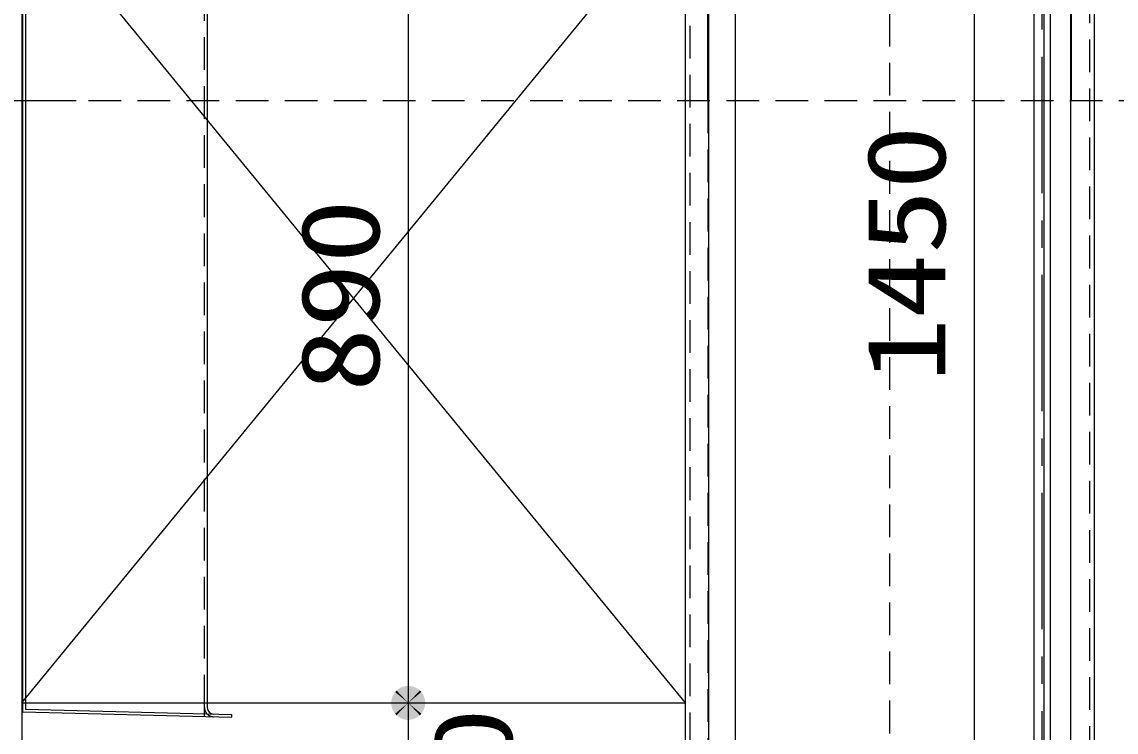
# Model space of a CAD drawing. Units: millimetres, scale not verified. Extents: x -22790 to 8910, y -6308 to 6308.
# Drawn here: x -5326 to -4122, y -3583 to -2801 of the extents above; entities that cross this region are included whole.
import ezdxf
from ezdxf.enums import TextEntityAlignment as Align

# ---------------------------------------------------------------- set-up
doc = ezdxf.new("R2010")
doc.units = ezdxf.units.MM
doc.header["$LTSCALE"] = 30
for name, pattern in [('CHAIN1', [8, 5, -1, 1, -1]), ('DASHED1', [1.8, 1.2, -0.6]), ('DOUBLE_CHAIN1', [8.8, 5, -1, 0.6, -0.6, 0.6, -1])]:
    doc.linetypes.add(name, pattern=pattern)
for name, color, linetype, lineweight in [('0-1_09', 3, 'Continuous', 25), ('0-2_空気管', 3, 'Continuous', 25), ('0-3_製作', 3, 'Continuous', 25), ('0-4_躯体', 3, 'Continuous', 25), ('0-C_07', 3, 'Continuous', 25), ('1-4_00クル-フ-6寸法', 132, 'Continuous', 25)]:
    doc.layers.add(name, color=color, linetype=linetype, lineweight=lineweight)
doc.styles.add('ＭＳ ゴシック', font='')
doc.styles.get('ＭＳ ゴシック').set_extended_font_data('MS Gothic')

msp = doc.modelspace()

# ---------------------------------------------------------------- linework, layer by layer
at = {"layer": '0-1_09', "linetype": 'DASHED1'}
msp.add_line((-5124.8, -3555.63), (-5124.8, -2154.88), dxfattribs=at)
at = {"layer": '0-1_09'}
for p, q in [((-5121.8, -2154.88), (-5121.8, -3555.63)), ((-5324.8, -3560.14), (-5324.8, -2160.11)), ((-5324.8, -3560.14), (-5094.8, -3566.16))]:
    msp.add_line(p, q, dxfattribs=at)
at = {"layer": '0-1_09', "linetype": 'DOUBLE_CHAIN1'}
msp.add_line((-5124.8, -3565.37), (-5124.8, -3555.63), dxfattribs=at)
at = {"layer": '0-1_09'}
msp.add_lwpolyline([(-5321.8, -2160.11), (-5321.8, -3557.21), (-5094.8, -3563.16)], dxfattribs=at)
at = {"layer": '0-1_09', "linetype": 'DASHED1'}
msp.add_arc((-5114.8, -3555.63), 10, 180, 268.5, dxfattribs=at)
at = {"layer": '0-1_09'}
msp.add_arc((-5114.8, -3555.63), 7, 180, 268.5, dxfattribs=at)
at = {"layer": '0-2_空気管', "linetype": 'DASHED1'}
for p, q in [((-4150.8, -2010.11), (-4150.8, -3726.96)), ((-4590.8, -2049.11), (-4590.8, -3741.54)), ((-6224.5, -2887.37), (-3587.06, -2887.37)), ((-5325.8, -2887.37), (-5325.8, -3508.06)), ((-4595.8, -2887.37), (-4595.8, -3508.06)), ((-4570.8, -2887.37), (-4570.8, -3776.1)), ((-4145.8, -2887.37), (-4145.8, -3730.37))]:
    msp.add_line(p, q, dxfattribs=at)
at = {"layer": '0-2_空気管'}
for p, q in [((-4145.8, -2010.11), (-4145.8, -3729.37)), ((-4540.8, -2037.93), (-4540.8, -3780.13)), ((-5325.8, -2049.11), (-5325.8, -3741.54)), ((-4595.8, -2049.11), (-4595.8, -3741.54)), ((-4570.8, -2887.37), (-4570.8, -2325.78)), ((-4569.82, -3775.29), (-4569.82, -2330.37)), ((-4171.42, -3779.37), (-4171.42, -2326.02)), ((-4170.8, -2887.37), (-4170.8, -2325.78)), ((-5094.8, -3566.16), (-5094.8, -3563.16))]:
    msp.add_line(p, q, dxfattribs=at)
at = {"layer": '0-2_空気管', "linetype": 'CHAIN1'}
msp.add_line((-5416.15, -2887.37), (-5258.77, -2887.37), dxfattribs=at)
at = {"layer": '0-2_空気管'}
msp.add_lwpolyline([(-4200.8, -3780.14), (-4200.8, -1998.93), (-4155.54, -2000.12)], dxfattribs=at)
at = {"layer": '0-3_製作'}
for p, q in [((-5325.8, -2660.37), (-4595.8, -3550.37)), ((-5325.8, -3550.37), (-4595.8, -2660.37)), ((-5325.8, -3550.37), (-4595.8, -3550.37))]:
    msp.add_line(p, q, dxfattribs=at)
at = {"layer": '0-4_躯体', "linetype": 'CHAIN1'}
msp.add_line((-4202.8, -3709.35), (-4202.8, -2010.87), dxfattribs=at)
at = {"layer": '0-4_躯体'}
for p, q in [((-4211.8, -3644.37), (-4211.8, -2360.37)), ((-4193.8, -3644.37), (-4193.8, -2360.37))]:
    msp.add_line(p, q, dxfattribs=at)
at = {"layer": '0-C_07', "linetype": 'DASHED1'}
msp.add_line((-4370.8, -1549.92), (-4370.8, -3817.39), dxfattribs=at)
at = {"layer": '1-4_00クル-フ-6寸法', "color": 4}
for p, q in [((-4277.72, -2330.37), (-4277.72, -3780.37)), ((-4900.62, -2660.37), (-4900.62, -3550.37)), ((-5001.8, -3550.37), (-4900.62, -3550.37)), ((-5001.8, -3550.37), (-4900.62, -3550.37)), ((-4900.62, -3550.37), (-4900.62, -3780.37))]:
    msp.add_line(p, q, dxfattribs=at)
at = {"layer": '1-4_00クル-フ-6寸法'}
for points in [[(-4900.62, -3550.37), (-4917.59, -3542.39), (-4916.45, -3540.32)], [(-4900.62, -3550.37), (-4917.59, -3542.39), (-4916.45, -3540.32)], [(-4900.62, -3550.37), (-4916.45, -3540.32), (-4915.07, -3538.42)], [(-4900.62, -3550.37), (-4916.45, -3540.32), (-4915.07, -3538.42)], [(-4900.62, -3550.37), (-4915.07, -3538.42), (-4913.46, -3536.7)], [(-4900.62, -3550.37), (-4915.07, -3538.42), (-4913.46, -3536.7)], [(-4900.62, -3550.37), (-4913.46, -3536.7), (-4911.64, -3535.2)], [(-4900.62, -3550.37), (-4913.46, -3536.7), (-4911.64, -3535.2)], [(-4900.62, -3550.37), (-4911.64, -3535.2), (-4909.66, -3533.94)], [(-4900.62, -3550.37), (-4911.64, -3535.2), (-4909.66, -3533.94)], [(-4900.62, -3550.37), (-4909.66, -3533.94), (-4907.53, -3532.94)], [(-4900.62, -3550.37), (-4909.66, -3533.94), (-4907.53, -3532.94)], [(-4900.62, -3550.37), (-4907.53, -3532.94), (-4905.29, -3532.21)], [(-4900.62, -3550.37), (-4907.53, -3532.94), (-4905.29, -3532.21)], [(-4900.62, -3550.37), (-4905.29, -3532.21), (-4902.97, -3531.77)], [(-4900.62, -3550.37), (-4905.29, -3532.21), (-4902.97, -3531.77)], [(-4900.62, -3550.37), (-4902.97, -3531.77), (-4900.62, -3531.62)], [(-4900.62, -3550.37), (-4902.97, -3531.77), (-4900.62, -3531.62)], [(-4900.62, -3550.37), (-4900.62, -3531.62), (-4898.27, -3531.77)], [(-4900.62, -3550.37), (-4900.62, -3531.62), (-4898.27, -3531.77)], [(-4900.62, -3550.37), (-4898.27, -3531.77), (-4895.96, -3532.21)], [(-4900.62, -3550.37), (-4898.27, -3531.77), (-4895.96, -3532.21)], [(-4900.62, -3550.37), (-4895.96, -3532.21), (-4893.72, -3532.94)], [(-4900.62, -3550.37), (-4895.96, -3532.21), (-4893.72, -3532.94)], [(-4900.62, -3550.37), (-4893.72, -3532.94), (-4891.59, -3533.94)], [(-4900.62, -3550.37), (-4893.72, -3532.94), (-4891.59, -3533.94)], [(-4900.62, -3550.37), (-4891.59, -3533.94), (-4889.6, -3535.2)], [(-4900.62, -3550.37), (-4891.59, -3533.94), (-4889.6, -3535.2)], [(-4900.62, -3550.37), (-4889.6, -3535.2), (-4887.79, -3536.7)], [(-4900.62, -3550.37), (-4889.6, -3535.2), (-4887.79, -3536.7)], [(-4900.62, -3550.37), (-4887.79, -3536.7), (-4886.18, -3538.42)], [(-4900.62, -3550.37), (-4887.79, -3536.7), (-4886.18, -3538.42)], [(-4900.62, -3550.37), (-4886.18, -3538.42), (-4884.79, -3540.32)], [(-4900.62, -3550.37), (-4886.18, -3538.42), (-4884.79, -3540.32)], [(-4900.62, -3550.37), (-4884.79, -3540.32), (-4883.66, -3542.39)], [(-4900.62, -3550.37), (-4884.79, -3540.32), (-4883.66, -3542.39)], [(-4900.62, -3550.37), (-4919.34, -3549.19), (-4919.04, -3546.86)], [(-4900.62, -3550.37), (-4919.34, -3549.19), (-4919.04, -3546.86)], [(-4900.62, -3550.37), (-4919.34, -3551.55), (-4919.34, -3549.19)], [(-4900.62, -3550.37), (-4919.34, -3551.55), (-4919.34, -3549.19)], [(-4900.62, -3550.37), (-4919.04, -3553.88), (-4919.34, -3551.55)], [(-4900.62, -3550.37), (-4919.04, -3553.88), (-4919.34, -3551.55)], [(-4900.62, -3550.37), (-4919.04, -3546.86), (-4918.46, -3544.58)], [(-4900.62, -3550.37), (-4919.04, -3546.86), (-4918.46, -3544.58)], [(-4900.62, -3550.37), (-4918.46, -3556.16), (-4919.04, -3553.88)], [(-4900.62, -3550.37), (-4918.46, -3556.16), (-4919.04, -3553.88)], [(-4900.62, -3550.37), (-4918.46, -3544.58), (-4917.59, -3542.39)], [(-4900.62, -3550.37), (-4918.46, -3544.58), (-4917.59, -3542.39)], [(-4900.62, -3550.37), (-4917.59, -3558.35), (-4918.46, -3556.16)], [(-4900.62, -3550.37), (-4917.59, -3558.35), (-4918.46, -3556.16)], [(-4900.62, -3550.37), (-4916.45, -3560.42), (-4917.59, -3558.35)], [(-4900.62, -3550.37), (-4916.45, -3560.42), (-4917.59, -3558.35)], [(-4900.62, -3550.37), (-4915.07, -3562.32), (-4916.45, -3560.42)], [(-4900.62, -3550.37), (-4915.07, -3562.32), (-4916.45, -3560.42)], [(-4900.62, -3550.37), (-4913.46, -3564.04), (-4915.07, -3562.32)], [(-4900.62, -3550.37), (-4913.46, -3564.04), (-4915.07, -3562.32)], [(-4900.62, -3550.37), (-4911.64, -3565.54), (-4913.46, -3564.04)], [(-4900.62, -3550.37), (-4911.64, -3565.54), (-4913.46, -3564.04)], [(-4900.62, -3550.37), (-4909.66, -3566.8), (-4911.64, -3565.54)], [(-4900.62, -3550.37), (-4909.66, -3566.8), (-4911.64, -3565.54)], [(-4900.62, -3550.37), (-4907.53, -3567.8), (-4909.66, -3566.8)], [(-4900.62, -3550.37), (-4907.53, -3567.8), (-4909.66, -3566.8)], [(-4900.62, -3550.37), (-4905.29, -3568.53), (-4907.53, -3567.8)], [(-4900.62, -3550.37), (-4905.29, -3568.53), (-4907.53, -3567.8)], [(-4900.62, -3550.37), (-4902.97, -3568.97), (-4905.29, -3568.53)], [(-4900.62, -3550.37), (-4902.97, -3568.97), (-4905.29, -3568.53)], [(-4900.62, -3550.37), (-4900.62, -3569.12), (-4902.97, -3568.97)], [(-4900.62, -3550.37), (-4900.62, -3569.12), (-4902.97, -3568.97)], [(-4900.62, -3550.37), (-4883.66, -3542.39), (-4882.79, -3544.58)], [(-4900.62, -3550.37), (-4883.66, -3542.39), (-4882.79, -3544.58)], [(-4900.62, -3550.37), (-4882.79, -3544.58), (-4882.21, -3546.86)], [(-4900.62, -3550.37), (-4882.79, -3544.58), (-4882.21, -3546.86)], [(-4900.62, -3550.37), (-4882.21, -3546.86), (-4881.91, -3549.19)], [(-4900.62, -3550.37), (-4882.21, -3546.86), (-4881.91, -3549.19)], [(-4900.62, -3550.37), (-4881.91, -3549.19), (-4881.91, -3551.55)], [(-4900.62, -3550.37), (-4881.91, -3549.19), (-4881.91, -3551.55)], [(-4900.62, -3550.37), (-4898.27, -3568.97), (-4900.62, -3569.12)], [(-4900.62, -3550.37), (-4895.96, -3568.53), (-4898.27, -3568.97)], [(-4900.62, -3550.37), (-4893.72, -3567.8), (-4895.96, -3568.53)], [(-4900.62, -3550.37), (-4891.59, -3566.8), (-4893.72, -3567.8)], [(-4900.62, -3550.37), (-4889.6, -3565.54), (-4891.59, -3566.8)], [(-4900.62, -3550.37), (-4887.79, -3564.04), (-4889.6, -3565.54)], [(-4900.62, -3550.37), (-4886.18, -3562.32), (-4887.79, -3564.04)], [(-4900.62, -3550.37), (-4884.79, -3560.42), (-4886.18, -3562.32)], [(-4900.62, -3550.37), (-4883.66, -3558.35), (-4884.79, -3560.42)], [(-4900.62, -3550.37), (-4882.79, -3556.16), (-4883.66, -3558.35)], [(-4900.62, -3550.37), (-4882.21, -3553.88), (-4882.79, -3556.16)], [(-4900.62, -3550.37), (-4881.91, -3551.55), (-4882.21, -3553.88)], [(-4900.62, -3550.37), (-4898.27, -3568.97), (-4900.62, -3569.12)], [(-4900.62, -3550.37), (-4895.96, -3568.53), (-4898.27, -3568.97)], [(-4900.62, -3550.37), (-4893.72, -3567.8), (-4895.96, -3568.53)], [(-4900.62, -3550.37), (-4891.59, -3566.8), (-4893.72, -3567.8)], [(-4900.62, -3550.37), (-4889.6, -3565.54), (-4891.59, -3566.8)], [(-4900.62, -3550.37), (-4887.79, -3564.04), (-4889.6, -3565.54)], [(-4900.62, -3550.37), (-4886.18, -3562.32), (-4887.79, -3564.04)], [(-4900.62, -3550.37), (-4884.79, -3560.42), (-4886.18, -3562.32)], [(-4900.62, -3550.37), (-4883.66, -3558.35), (-4884.79, -3560.42)], [(-4900.62, -3550.37), (-4882.79, -3556.16), (-4883.66, -3558.35)], [(-4900.62, -3550.37), (-4882.21, -3553.88), (-4882.79, -3556.16)], [(-4900.62, -3550.37), (-4881.91, -3551.55), (-4882.21, -3553.88)]]:
    msp.add_solid(points, dxfattribs=at)

# ---------------------------------------------------------------- texts
at = {"layer": '1-4_00クル-フ-6寸法', "color": 3, "style": 'ＭＳ ゴシック', "width": 1.2}
for s, p in [('1450', (-4283.56, -3197.66)), ('890', (-4906.47, -3208.23)), ('230', (-4760.22, -3768.23))]:
    msp.add_text(s, height=86.66, rotation=90, dxfattribs=at).set_placement(p, align=Align.BOTTOM_LEFT)

doc.saveas('drawing.dxf')
